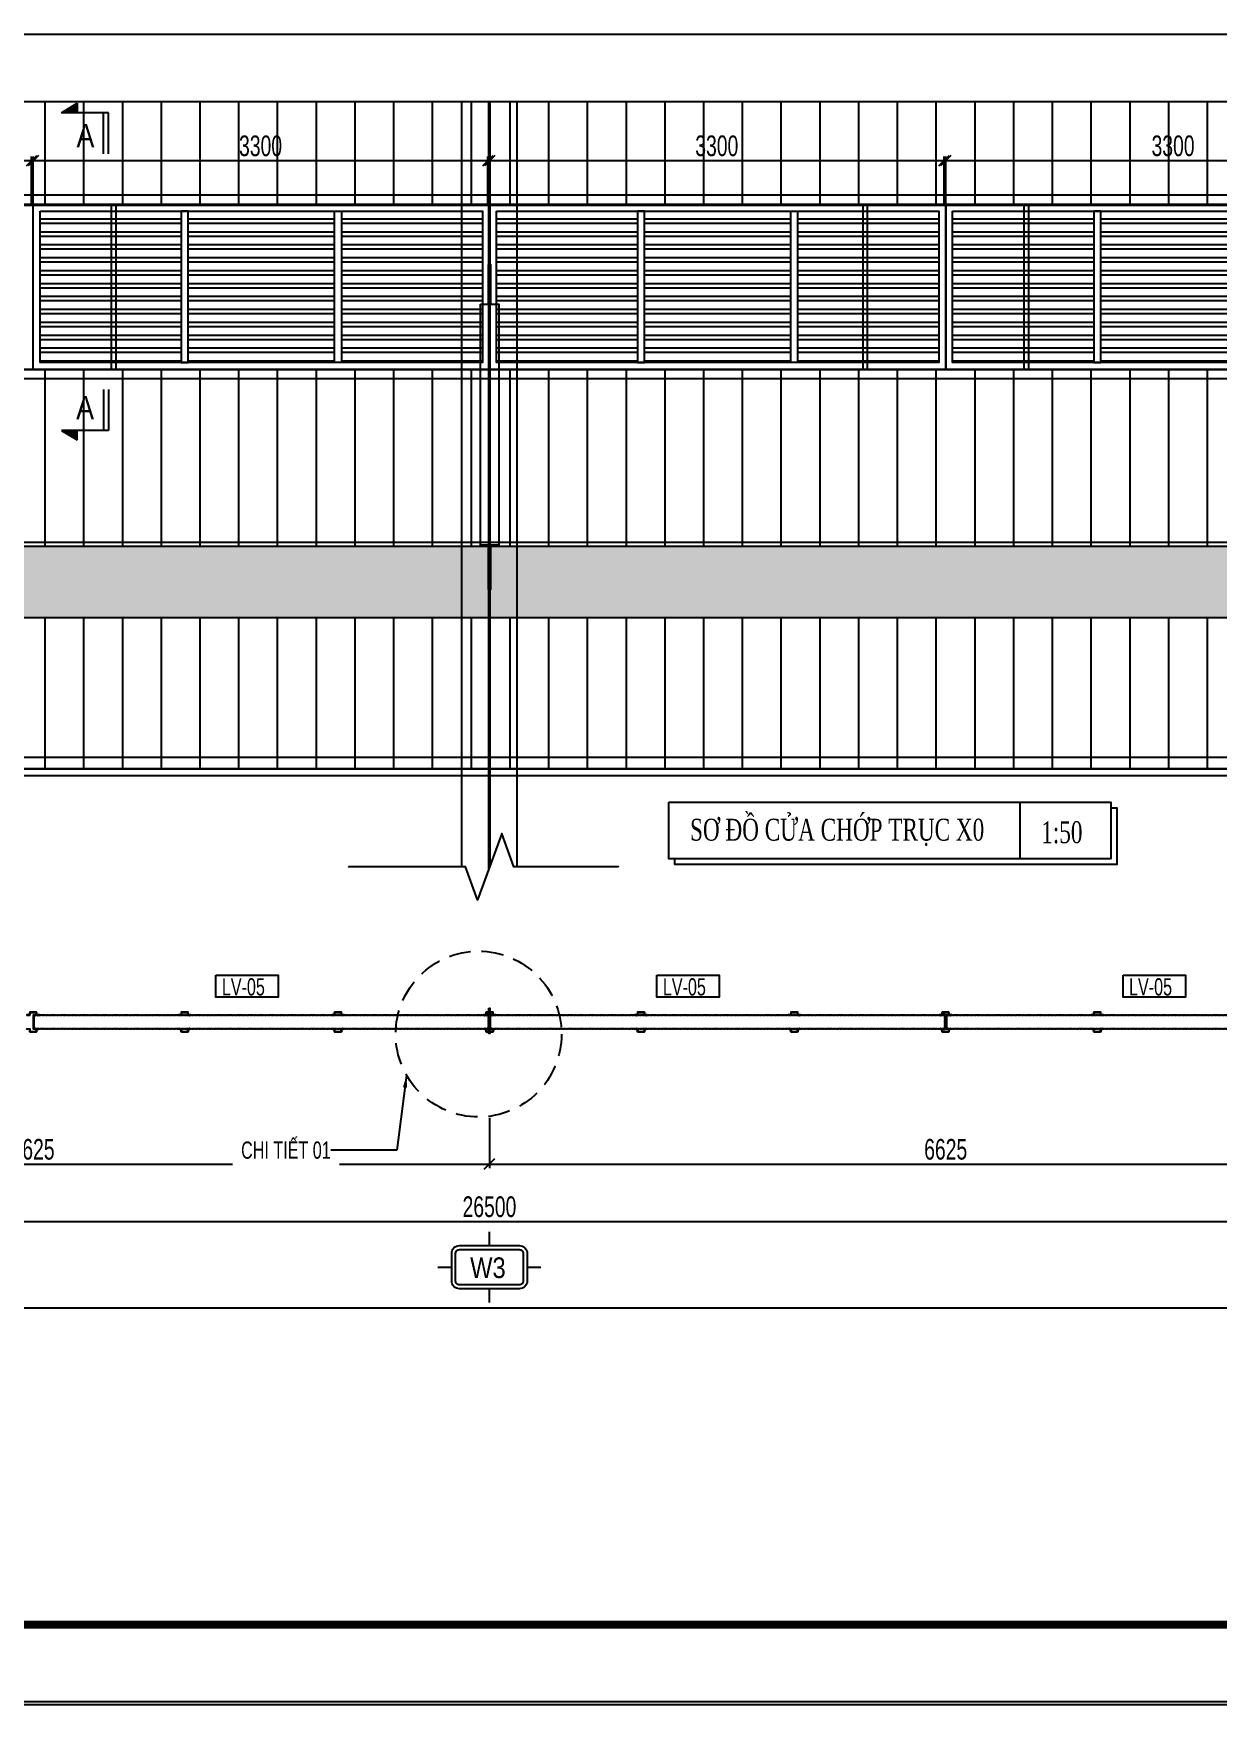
# Model space of a CAD drawing. Header units: inches. Extents: x 340055 to 349452, y -34649 to -30845.
# Drawn here: x 344427.8 to 344599.8, y -33835.7 to -33593.1 of the extents above; entities that cross this region are included whole.
import ezdxf
from ezdxf.enums import TextEntityAlignment as Align

# ---------------------------------------------------------------- set-up
doc = ezdxf.new("R2010")
doc.units = ezdxf.units.IN
doc.header["$MEASUREMENT"] = 0
doc.linetypes.add('DD3', pattern=[0.2, 0.1, -0.1])
doc.linetypes.add('HIDDEN2', pattern=[4.7625, 3.175, -1.5875])
for name, color, linetype in [('1', 1, 'Continuous'), ('2', 2, 'Continuous'), ('3', 3, 'Continuous'), ('4', 4, 'Continuous'), ('7', 7, 'Continuous'), ('8', 8, 'Continuous'), ('flashing', 6, 'Continuous'), ('NET IN', 3, 'Continuous')]:
    doc.layers.add(name, color=color, linetype=linetype)
doc.layers.add('TL-TIILE BLOCK A2$0$TL-TITLE BLOCK 1', color=7, linetype='Continuous', lineweight=50)
doc.styles.add('hx2', font='')
doc.styles.add('ST1', font='times.ttf', dxfattribs={"width": 0.7})
doc.styles.add('ST1H', font='vnshxh.shx', dxfattribs={"width": 0.7})
doc.styles.get('hx2').set_extended_font_data('.VnArial NarrowH')
doc.dimstyles.new('3', dxfattribs={"dimtxt": 3.5, "dimasz": 1.8, "dimexe": 1, "dimexo": 0, "dimgap": 1, "dimtad": 1, "dimdec": 0, "dimlfac": 3, "dimzin": 0, "dimdsep": 46, "dimtxsty": 'ST1H', "dimblk": 'OBLIQUE', "dimcen": 1, "dimdle": 1, "dimclrd": 8, "dimclre": 8, "dimclrt": 3, "dimadec": 0, "dimazin": 0, "dimtfac": 1, "dimtdec": 0, "dimtix": 1, "dimtofl": 0, "dimtmove": 1, "dimatfit": 3, "dimfxl": 0, "dimtolj": 1, "dimtzin": 0, "dimlwd": -1, "dimlwe": -1, "dimarcsym": 0})
doc.dimstyles.new('50', dxfattribs={"dimtxt": 3, "dimasz": 1.5, "dimexe": 0.6, "dimexo": 0, "dimtad": 1, "dimdec": 0, "dimlfac": 50, "dimzin": 0, "dimdsep": 46, "dimtxsty": 'ST1H', "dimblk": 'OBLIQUE', "dimcen": 1, "dimdle": 0.6, "dimclrd": 8, "dimclre": 8, "dimclrt": 3, "dimadec": 0, "dimazin": 0, "dimtfac": 1, "dimtdec": 0, "dimtix": 1, "dimtofl": 0, "dimtmove": 0, "dimatfit": 3, "dimfxl": 0, "dimtolj": 1, "dimtzin": 0, "dimlwd": -1, "dimlwe": -1, "dimarcsym": 0})
pattern_1 = [(90, (-2402.336, 7655.091), (-5.625, 9e-16), [])]

# ---------------------------------------------------------------- blocks, each defined once
blk = doc.blocks.new('TENTRUC')
at = {"layer": '7'}
for p, q in [((0, 8.27), (0, 10.26)), ((-7.48, 5.13), (-5.48, 5.13)), ((5.48, 5.13), (7.48, 5.13)), ((0, 0), (0, 2))]:
    blk.add_line(p, q, dxfattribs=at)
blk.add_lwpolyline([(-4.36, 8.27), (4.36, 8.27, -0.414214), (5.48, 7.14), (5.48, 3.12, -0.414214), (4.36, 2), (-4.36, 2, -0.414214), (-5.48, 3.12), (-5.48, 7.14, -0.414214)], format="xyb", close=True, dxfattribs=at)
at = {"layer": '8', "ltscale": 15}
blk.add_lwpolyline([(-4.36, 7.68), (4.36, 7.68, -0.414214), (4.9, 7.14), (4.9, 3.12, -0.414214), (4.36, 2.58), (-4.36, 2.58, -0.414214), (-4.9, 3.12), (-4.9, 7.14, -0.414214)], format="xyb", close=True, dxfattribs=at)
at = {"layer": '3', "style": 'hx2'}
blk.add_attdef('TR', text='', height=2.9, dxfattribs=at).set_placement((-0.16, 3.83), align=Align.CENTER)
blk = doc.blocks.new('_Oblique')
at = {"color": 0, "linetype": 'ByBlock', "lineweight": -2}
blk.add_line((-0.5, -0.5), (0.5, 0.5), dxfattribs=at)
blk = doc.blocks.new('*D302')
at = {"color": 8, "transparency": 16777216}
for p, q in [((344361.54, -33750.54), (344361.54, -33757.85)), ((344494.03, -33750.54), (344494.03, -33757.85)), ((344360.94, -33757.25), (344494.63, -33757.25))]:
    blk.add_line(p, q, dxfattribs=at)
at = {"layer": 'Defpoints', "color": 0, "transparency": 16777216}
for p in [(344361.54, -33750.54), (344494.03, -33750.54), (344494.03, -33757.25)]:
    blk.add_point(p, dxfattribs=at)
at = {"color": 8, "transparency": 16777216, "xscale": 1.5, "yscale": 1.5, "zscale": 1.5, "rotation": 180}
blk.add_blockref('_Oblique', (344361.54, -33757.25), dxfattribs=at)
at = {"color": 8, "transparency": 16777216, "xscale": 1.5, "yscale": 1.5, "zscale": 1.5}
blk.add_blockref('_Oblique', (344494.03, -33757.25), dxfattribs=at)
at = {"color": 3, "transparency": 16777216, "insert": (344427.78, -33755.12), "char_height": 3, "attachment_point": 5, "style": 'ST1H'}
blk.add_mtext('\\A1;6625', dxfattribs=at)
blk = doc.blocks.new('*D303')
at = {"color": 8, "transparency": 16777216}
for p, q in [((344494.03, -33750.54), (344494.03, -33757.85)), ((344626.53, -33750.54), (344626.53, -33757.85)), ((344493.43, -33757.25), (344627.13, -33757.25))]:
    blk.add_line(p, q, dxfattribs=at)
at = {"layer": 'Defpoints', "color": 0, "transparency": 16777216}
for p in [(344494.03, -33750.54), (344626.53, -33750.54), (344626.53, -33757.25)]:
    blk.add_point(p, dxfattribs=at)
at = {"color": 8, "transparency": 16777216, "xscale": 1.5, "yscale": 1.5, "zscale": 1.5, "rotation": 180}
blk.add_blockref('_Oblique', (344494.03, -33757.25), dxfattribs=at)
at = {"color": 8, "transparency": 16777216, "xscale": 1.5, "yscale": 1.5, "zscale": 1.5}
blk.add_blockref('_Oblique', (344626.53, -33757.25), dxfattribs=at)
at = {"color": 3, "transparency": 16777216, "insert": (344560.28, -33755.12), "char_height": 3, "attachment_point": 5, "style": 'ST1H'}
blk.add_mtext('\\A1;6625', dxfattribs=at)
blk = doc.blocks.new('*D305')
at = {"color": 8, "transparency": 16777216}
for p, q in [((344229.04, -33750.54), (344229.04, -33766.19)), ((344759.03, -33750.54), (344759.03, -33766.19)), ((344228.44, -33765.59), (344759.63, -33765.59))]:
    blk.add_line(p, q, dxfattribs=at)
at = {"layer": 'Defpoints', "color": 0, "transparency": 16777216}
for p in [(344229.04, -33750.54), (344759.03, -33750.54), (344759.03, -33765.59)]:
    blk.add_point(p, dxfattribs=at)
at = {"color": 8, "transparency": 16777216, "xscale": 1.5, "yscale": 1.5, "zscale": 1.5, "rotation": 180}
blk.add_blockref('_Oblique', (344229.04, -33765.59), dxfattribs=at)
at = {"color": 8, "transparency": 16777216, "xscale": 1.5, "yscale": 1.5, "zscale": 1.5}
blk.add_blockref('_Oblique', (344759.03, -33765.59), dxfattribs=at)
at = {"color": 3, "transparency": 16777216, "insert": (344494.04, -33763.46), "char_height": 3, "attachment_point": 5, "style": 'ST1H'}
blk.add_mtext('\\A1;26500', dxfattribs=at)
blk = doc.blocks.new('18')
at = {"true_color": 0xdb6e0f}
h = blk.add_hatch(dxfattribs=at)
h.set_pattern_fill('ANSI32', color=32, scale=2.5, angle=135, style=0)
h.paths.add_polyline_path([(344860.32, -35591.22), (344860.32, -35580.22), (344849.7, -35580.22), (344849.7, -35591.22)])
h.paths.add_polyline_path([(344860.82, -35591.22), (344871.07, -35591.22), (344871.07, -35580.22), (344860.82, -35580.22)])
h.paths.add_polyline_path([(344849.2, -35580.22), (344838.95, -35580.22), (344838.95, -35591.22), (344849.2, -35591.22)])
at = {"color": 32, "true_color": 0xdb6e0f}
for points in [[(344838.45, -35579.72), (344871.57, -35579.72), (344871.57, -35591.72), (344838.45, -35591.72)], [(344838.95, -35580.22), (344871.07, -35580.22), (344871.07, -35591.22), (344838.95, -35591.22)], [(344849.2, -35580.22), (344849.2, -35591.22), (344849.7, -35591.22), (344849.7, -35580.22)], [(344860.82, -35580.22), (344860.82, -35591.22), (344860.32, -35591.22), (344860.32, -35580.22)]]:
    blk.add_lwpolyline(points, close=True, dxfattribs=at)
blk = doc.blocks.new('RIVET')
at = {"color": 8}
for p, q in [((-4, -1), (-4, 1)), ((-4, -1), (-4, 1)), ((-4, 1), (-4, 0)), ((-4, 0), (-4, -1)), ((-1, -1), (-1, 1)), ((-1, 1), (0, 1)), ((0, 3), (0, 3)), ((0, 1), (0, 2)), ((0, 2), (1, 1)), ((0, -2), (0, 2)), ((0, -1), (0, 1)), ((1, -1), (1, 1)), ((1, 1), (1, 1)), ((1, 1), (1, -1)), ((0, -1), (-1, -1)), ((1, -1), (0, -2)), ((0, -2), (0, -1)), ((0, -2), (0, -2)), ((1, -1), (1, -1))]:
    blk.add_line(p, q, dxfattribs=at)
for centre, radius, start, end in [((-3, 0), 1.78, 64.6352, 125.2369), ((-3, 1), 0.634, 101.5667, 142.2309), ((-1, 3), 1.71, 240.4783, 268.3625), ((0, 2), 0.0625, 90, 180), ((0, 2), 0.0625, 26.5651, 90), ((0, 1), 0.0625, 270, 0), ((5, 1), 4.45, 179.0778, 187.9518), ((0, 1), 0.625, 0, 26.5651), ((6, -1), 4.85, 172.415, 180.5555), ((-3, 0), 1.78, 234.7631, 295.3648), ((-3, -1), 0.634, 217.7691, 258.4333), ((-1, -3), 1.71, 91.6375, 119.5217), ((0, -1), 0.0625, 0, 90), ((0, -2), 0.0625, 270, 333.4349), ((0, -2), 0.0625, 180, 270), ((0, -1), 0.625, 333.4349, 0)]:
    blk.add_arc(centre, radius, start, end, dxfattribs=at)
blk = doc.blocks.new('*D310')
at = {"color": 8, "transparency": 16777216}
for p, q in [((344360.96, -33611.55), (344428.16, -33611.55)), ((344361.56, -33617.87), (344361.56, -33610.95)), ((344427.56, -33617.87), (344427.56, -33610.95))]:
    blk.add_line(p, q, dxfattribs=at)
at = {"layer": 'Defpoints', "color": 0, "transparency": 16777216}
for p in [(344427.56, -33611.55), (344361.56, -33617.87), (344427.56, -33617.87)]:
    blk.add_point(p, dxfattribs=at)
at = {"color": 8, "transparency": 16777216, "xscale": 1.5, "yscale": 1.5, "zscale": 1.5, "rotation": 180}
blk.add_blockref('_Oblique', (344361.56, -33611.55), dxfattribs=at)
at = {"color": 8, "transparency": 16777216, "xscale": 1.5, "yscale": 1.5, "zscale": 1.5}
blk.add_blockref('_Oblique', (344427.56, -33611.55), dxfattribs=at)
at = {"color": 3, "transparency": 16777216, "insert": (344394.56, -33609.42), "char_height": 3, "attachment_point": 5, "style": 'ST1H'}
blk.add_mtext('\\A1;3300', dxfattribs=at)
blk = doc.blocks.new('*D311')
at = {"color": 8, "transparency": 16777216}
for p, q in [((344427.2, -33611.55), (344494.41, -33611.55)), ((344427.8, -33617.87), (344427.8, -33610.95)), ((344493.81, -33617.87), (344493.81, -33610.95))]:
    blk.add_line(p, q, dxfattribs=at)
at = {"layer": 'Defpoints', "color": 0, "transparency": 16777216}
for p in [(344493.81, -33611.55), (344427.8, -33617.87), (344493.81, -33617.87)]:
    blk.add_point(p, dxfattribs=at)
at = {"color": 8, "transparency": 16777216, "xscale": 1.5, "yscale": 1.5, "zscale": 1.5, "rotation": 180}
blk.add_blockref('_Oblique', (344427.8, -33611.55), dxfattribs=at)
at = {"color": 8, "transparency": 16777216, "xscale": 1.5, "yscale": 1.5, "zscale": 1.5}
blk.add_blockref('_Oblique', (344493.81, -33611.55), dxfattribs=at)
at = {"color": 3, "transparency": 16777216, "insert": (344460.81, -33609.42), "char_height": 3, "attachment_point": 5, "style": 'ST1H'}
blk.add_mtext('\\A1;3300', dxfattribs=at)
blk = doc.blocks.new('*D312')
at = {"color": 8, "transparency": 16777216}
for p, q in [((344493.45, -33611.55), (344560.65, -33611.55)), ((344494.05, -33617.87), (344494.05, -33610.95)), ((344560.05, -33617.87), (344560.05, -33610.95))]:
    blk.add_line(p, q, dxfattribs=at)
at = {"layer": 'Defpoints', "color": 0, "transparency": 16777216}
for p in [(344560.05, -33611.55), (344494.05, -33617.87), (344560.05, -33617.87)]:
    blk.add_point(p, dxfattribs=at)
at = {"color": 8, "transparency": 16777216, "xscale": 1.5, "yscale": 1.5, "zscale": 1.5, "rotation": 180}
blk.add_blockref('_Oblique', (344494.05, -33611.55), dxfattribs=at)
at = {"color": 8, "transparency": 16777216, "xscale": 1.5, "yscale": 1.5, "zscale": 1.5}
blk.add_blockref('_Oblique', (344560.05, -33611.55), dxfattribs=at)
at = {"color": 3, "transparency": 16777216, "insert": (344527.05, -33609.42), "char_height": 3, "attachment_point": 5, "style": 'ST1H'}
blk.add_mtext('\\A1;3300', dxfattribs=at)
blk = doc.blocks.new('*D313')
at = {"color": 8, "transparency": 16777216}
for p, q in [((344559.69, -33611.55), (344626.89, -33611.55)), ((344560.29, -33617.87), (344560.29, -33610.95)), ((344626.29, -33617.87), (344626.29, -33610.95))]:
    blk.add_line(p, q, dxfattribs=at)
at = {"layer": 'Defpoints', "color": 0, "transparency": 16777216}
for p in [(344626.29, -33611.55), (344560.29, -33617.87), (344626.29, -33617.87)]:
    blk.add_point(p, dxfattribs=at)
at = {"color": 8, "transparency": 16777216, "xscale": 1.5, "yscale": 1.5, "zscale": 1.5, "rotation": 180}
blk.add_blockref('_Oblique', (344560.29, -33611.55), dxfattribs=at)
at = {"color": 8, "transparency": 16777216, "xscale": 1.5, "yscale": 1.5, "zscale": 1.5}
blk.add_blockref('_Oblique', (344626.29, -33611.55), dxfattribs=at)
at = {"color": 3, "transparency": 16777216, "insert": (344593.29, -33609.42), "char_height": 3, "attachment_point": 5, "style": 'ST1H'}
blk.add_mtext('\\A1;3300', dxfattribs=at)
blk = doc.blocks.new('MC')
at = {"layer": '2'}
h = blk.add_hatch(dxfattribs=at)
h.set_pattern_fill('ANSI31', color=256, style=0)
h.paths.add_polyline_path([(-113.47, 4283.2), (-115.93, 4283.2), (-113.47, 4279.14)])
for p, q in [((-102.86, 4291.26), (-113.47, 4291.26)), ((-113.47, 4291.26), (-113.47, 4279.14)), ((-102.86, 4290.02), (-113.47, 4290.02)), ((-113.47, 4279.14), (-115.93, 4283.2)), ((-115.93, 4283.2), (-113.47, 4283.2))]:
    blk.add_line(p, q, dxfattribs=at)
blk = doc.blocks.new('*U219')
at = {"layer": '2'}
h = blk.add_hatch(dxfattribs=at)
h.set_pattern_fill('ANSI31', color=256, scale=0.666667, angle=-90, style=0)
h.set_pattern_definition([(315, (-2846.55065, 39.08049), (0.058925565, 0.058925565), [])])
h.paths.add_polyline_path([(8.92, 114.73), (8.92, 116.37), (6.21, 114.73)])
for p, q in [((6.21, 114.73), (8.92, 116.37)), ((8.92, 116.37), (8.92, 114.73)), ((14.29, 114.73), (6.21, 114.73)), ((13.46, 107.65), (13.46, 114.73)), ((14.29, 107.65), (14.29, 114.73))]:
    blk.add_line(p, q, dxfattribs=at)
at = {"layer": '1', "xscale": -0.6666666666660745, "yscale": 0.6666666666660745, "zscale": 0.6666666666660603, "rotation": 270}
blk.add_blockref('MC', (-2846.55, 135.72), dxfattribs=at)
at = {"style": 'hx2'}
for tag, p in [('A', (10.34, 108.82)), ('B', (10.28, 62.01))]:
    blk.add_attdef(tag, text='', height=4, dxfattribs=at).set_placement(p, align=Align.CENTER)
blk = doc.blocks.new('kt kien truc 1')
at = {"layer": 'Defpoints', "color": 8}
blk.add_lwpolyline([(0, 0), (594, 0), (594, 420), (0, 420)], close=True, dxfattribs=at)
at = {"layer": 'TL-TIILE BLOCK A2$0$TL-TITLE BLOCK 1', "const_width": 1}
blk.add_lwpolyline([(20, 10), (579, 10), (584, 15), (584, 405), (579, 410), (20, 410), (15, 405), (15, 15)], close=True, dxfattribs=at)

msp = doc.modelspace()

# ---------------------------------------------------------------- hatches: boundary and pattern name
h = msp.add_hatch()
h.set_pattern_fill('ANSI31', color=3, scale=45, angle=45, style=0)
h.set_pattern_definition(pattern_1)
h.paths.add_polyline_path([(344232.4294, -33618.0304), (344755.6311, -33618.0304), (344755.6311, -33603.0085), (344232.4294, -33603.0085)])
h = msp.add_hatch()
h.set_pattern_fill('ANSI31', color=3, scale=45, angle=45, style=0)
h.set_pattern_definition(pattern_1)
h.paths.add_polyline_path([(344232.4294, -33641.8704), (344759.0311, -33641.8704), (344759.0311, -33667.5562), (344232.4294, -33667.5562)])
h = msp.add_hatch()
h.set_pattern_fill('ANSI33', color=5, scale=20, angle=45, style=0)
h.set_pattern_definition([(90, (-2402.336, 7655.091), (-5, 9e-16), []), (90, (-2399.836, 7657.591), (-5, 9e-16), [2.5, -1.25])])
h.paths.add_polyline_path([(344198.3653, -33677.8721), (344759.0311, -33677.8721), (344759.0311, -33667.5562), (344198.3653, -33667.5562)])
h = msp.add_hatch()
h.set_pattern_fill('ANSI31', color=3, scale=45, angle=45, style=0)
h.set_pattern_definition(pattern_1)
h.paths.add_polyline_path([(344228.4294, -33677.8721), (344755.6311, -33677.8721), (344755.6311, -33699.8721), (344228.4294, -33699.8721)])

# ---------------------------------------------------------------- linework, layer by layer
msp.add_line((344571.0674, -33704.6983), (344571.0674, -33712.9224))
at = {"color": 8}
for points in [[(344198.3653, -33426.5398), (344767.7032, -33426.5398), (344767.7032, -33593.2478), (344198.3653, -33593.2478)], [(344767.7032, -33593.2478), (344198.3653, -33593.2478), (344198.3653, -33778.1197), (344767.7032, -33778.1197)], [(344228.4294, -33677.8721), (344755.6311, -33677.8721), (344755.6311, -33699.8721), (344228.4294, -33699.8721)]]:
    msp.add_lwpolyline(points, close=True, dxfattribs=at)
at = {"color": 3}
for points in [[(344232.4294, -33618.0304), (344755.6311, -33618.0304), (344755.6311, -33603.0085), (344232.4294, -33603.0085)], [(344232.4294, -33641.8704), (344759.0311, -33641.8704), (344759.0311, -33667.5562), (344232.4294, -33667.5562)]]:
    msp.add_lwpolyline(points, close=True, dxfattribs=at)
at = {"color": 1, "true_color": 0xfa051e}
for points in [[(344493.8802, -33626.6557), (344494.1802, -33626.6557), (344494.1802, -33632.4024), (344493.8802, -33632.4024)], [(344492.7398, -33632.4024), (344495.4206, -33632.4024), (344495.4206, -33667.3701), (344492.7398, -33667.3701)], [(344493.8802, -33667.3701), (344494.1802, -33667.3701), (344494.1802, -33673.845), (344493.8802, -33673.845)], [(344493.9552, -33734.6348), (344494.1052, -33734.6348), (344494.1052, -33738.3091), (344493.9552, -33738.3091)]]:
    msp.add_lwpolyline(points, close=True, dxfattribs=at)
at = {"color": 5}
msp.add_lwpolyline([(344198.3653, -33677.8721), (344759.0311, -33677.8721), (344759.0311, -33667.5562), (344198.3653, -33667.5562), (344198.3653, -33677.8721)], dxfattribs=at)
msp.add_lwpolyline([(344520.0764, -33704.6983), (344584.2364, -33704.6983), (344584.2364, -33712.9224), (344520.0764, -33712.9224)], close=True)
msp.add_lwpolyline([(344584.2364, -33705.5439), (344585.1345, -33705.5439), (344585.1345, -33713.768), (344520.9746, -33713.768), (344520.9746, -33712.9224)])
at = {"color": 71, "linetype": 'DD3', "ltscale": 0.1}
for points in [[(344428.4797, -33735.6227), (344493.9352, -33735.6227), (344493.9352, -33737.6257), (344428.4797, -33737.6257), (344427.8835, -33737.6257), (344427.8835, -33735.6227)], [(344428.4797, -33737.6257), (344493.9352, -33737.6257), (344493.9352, -33735.6227), (344428.4797, -33735.6227), (344427.8835, -33735.6227), (344427.8835, -33737.6257)], [(344428.4797, -33737.6057), (344427.9035, -33737.6057), (344427.9035, -33735.6427), (344428.4797, -33735.6427), (344493.9152, -33735.6427), (344493.9152, -33737.6057)], [(344428.4797, -33735.6427), (344427.9035, -33735.6427), (344427.9035, -33737.6057), (344428.4797, -33737.6057), (344493.9152, -33737.6057), (344493.9152, -33735.6427)], [(344494.7379, -33735.6227), (344560.1934, -33735.6227), (344560.1934, -33737.6257), (344494.7379, -33737.6257), (344494.1417, -33737.6257), (344494.1417, -33735.6227)], [(344494.7379, -33737.6257), (344560.1934, -33737.6257), (344560.1934, -33735.6227), (344494.7379, -33735.6227), (344494.1417, -33735.6227), (344494.1417, -33737.6257)], [(344494.7379, -33737.6057), (344494.1618, -33737.6057), (344494.1618, -33735.6427), (344494.7379, -33735.6427), (344560.1734, -33735.6427), (344560.1734, -33737.6057)], [(344494.7379, -33735.6427), (344494.1618, -33735.6427), (344494.1618, -33737.6057), (344494.7379, -33737.6057), (344560.1734, -33737.6057), (344560.1734, -33735.6427)], [(344560.9797, -33735.6227), (344626.4352, -33735.6227), (344626.4352, -33737.6257), (344560.9797, -33737.6257), (344560.3835, -33737.6257), (344560.3835, -33735.6227)], [(344560.9797, -33737.6257), (344626.4352, -33737.6257), (344626.4352, -33735.6227), (344560.9797, -33735.6227), (344560.3835, -33735.6227), (344560.3835, -33737.6257)], [(344560.9797, -33737.6057), (344560.4035, -33737.6057), (344560.4035, -33735.6427), (344560.9797, -33735.6427), (344626.4152, -33735.6427), (344626.4152, -33737.6057)], [(344560.9797, -33735.6427), (344560.4035, -33735.6427), (344560.4035, -33737.6057), (344560.9797, -33737.6057), (344626.4152, -33737.6057), (344626.4152, -33735.6427)]]:
    msp.add_lwpolyline(points, close=True, dxfattribs=at)
at = {"color": 8, "linetype": 'HIDDEN2'}
msp.add_circle((344492.4657, -33738.3773), 12.0369, dxfattribs=at)
at = {"layer": '4', "color": 8}
for p, q in [((344232.8293, -33617.8704), (344755.2311, -33617.8704)), ((344232.8293, -33641.8704), (344755.2311, -33641.8704)), ((344232.6293, -33666.9264), (344626.6302, -33666.9321)), ((344286.9274, -33698.1672), (344620.9574, -33698.1672))]:
    msp.add_line(p, q, dxfattribs=at)
for points in [[(344755.0311, -33616.5704), (344233.0293, -33616.5704)], [(344233.0293, -33617.8704), (344755.0311, -33617.8704)]]:
    msp.add_lwpolyline(points, dxfattribs=at)
for points in [[(344439.1802, -33617.8704), (344439.7802, -33617.8704), (344439.7802, -33641.8704), (344439.1802, -33641.8704)], [(344548.2802, -33617.8704), (344548.8802, -33617.8704), (344548.8802, -33641.8704), (344548.2802, -33641.8704)], [(344571.6802, -33617.8704), (344572.2802, -33617.8704), (344572.2802, -33641.8704), (344571.6802, -33641.8704)], [(344755.0311, -33643.1704), (344755.0311, -33641.8704), (344233.0293, -33641.8704), (344233.0293, -33643.1704)]]:
    msp.add_lwpolyline(points, close=True, dxfattribs=at)
at = {"layer": '8'}
for p, q in [((344493.9302, -33714.4518), (344493.9302, -33603.0085)), ((344494.1302, -33713.9023), (344494.1302, -33603.0085))]:
    msp.add_line(p, q, dxfattribs=at)
at = {"layer": '8', "lineweight": 0, "ltscale": 10}
msp.add_line((344494.0302, -33714.1771), (344494.0302, -33603.0085), dxfattribs=at)
at = {"layer": '8'}
for points in [[(344490.0302, -33714.0695), (344490.0302, -33603.0085)], [(344498.0302, -33603.0085), (344498.0302, -33714.0695)]]:
    msp.add_lwpolyline(points, dxfattribs=at)
at = {"layer": 'flashing'}
for points in [[(344228.4294, -33699.8721), (344759.6311, -33699.8721), (344759.6311, -33700.8721), (344228.4294, -33700.8721)], [(344427.2965, -33735.6025), (344426.8965, -33735.6025), (344426.8965, -33735.6227), (344427.3167, -33735.6227), (344427.3167, -33735.2225), (344428.0929, -33735.2225), (344428.2767, -33735.2225), (344428.2767, -33735.6227), (344428.6968, -33735.6227), (344428.6968, -33735.6025), (344428.2968, -33735.6025), (344428.2968, -33735.2025), (344428.0929, -33735.2025), (344427.2965, -33735.2025)], [(344449.2905, -33735.6025), (344448.8905, -33735.6025), (344448.8905, -33735.6227), (344449.3106, -33735.6227), (344449.3106, -33735.2225), (344450.0868, -33735.2225), (344450.2706, -33735.2225), (344450.2706, -33735.6227), (344450.6908, -33735.6227), (344450.6908, -33735.6025), (344450.2908, -33735.6025), (344450.2908, -33735.2025), (344450.0868, -33735.2025), (344449.2905, -33735.2025)], [(344471.5483, -33735.6025), (344471.1483, -33735.6025), (344471.1483, -33735.6227), (344471.5684, -33735.6227), (344471.5684, -33735.2225), (344472.3446, -33735.2225), (344472.5284, -33735.2225), (344472.5284, -33735.6227), (344472.9486, -33735.6227), (344472.9486, -33735.6025), (344472.5486, -33735.6025), (344472.5486, -33735.2025), (344472.3446, -33735.2025), (344471.5483, -33735.2025)], [(344493.5629, -33735.6025), (344493.1629, -33735.6025), (344493.1629, -33735.6227), (344493.583, -33735.6227), (344493.583, -33735.2225), (344494.3593, -33735.2225), (344494.543, -33735.2225), (344494.543, -33735.6227), (344494.9632, -33735.6227), (344494.9632, -33735.6025), (344494.5632, -33735.6025), (344494.5632, -33735.2025), (344494.3593, -33735.2025), (344493.5629, -33735.2025)], [(344515.5487, -33735.6025), (344515.1487, -33735.6025), (344515.1487, -33735.6227), (344515.5689, -33735.6227), (344515.5689, -33735.2225), (344516.3451, -33735.2225), (344516.5289, -33735.2225), (344516.5289, -33735.6227), (344516.949, -33735.6227), (344516.949, -33735.6025), (344516.549, -33735.6025), (344516.549, -33735.2025), (344516.3451, -33735.2025), (344515.5487, -33735.2025)], [(344537.8065, -33735.6025), (344537.4065, -33735.6025), (344537.4065, -33735.6227), (344537.8267, -33735.6227), (344537.8267, -33735.2225), (344538.6029, -33735.2225), (344538.7867, -33735.2225), (344538.7867, -33735.6227), (344539.2068, -33735.6227), (344539.2068, -33735.6025), (344538.8068, -33735.6025), (344538.8068, -33735.2025), (344538.6029, -33735.2025), (344537.8065, -33735.2025)], [(344559.7489, -33735.6025), (344559.3489, -33735.6025), (344559.3489, -33735.6227), (344559.769, -33735.6227), (344559.769, -33735.2225), (344560.5452, -33735.2225), (344560.729, -33735.2225), (344560.729, -33735.6227), (344561.1491, -33735.6227), (344561.1491, -33735.6025), (344560.7491, -33735.6025), (344560.7491, -33735.2025), (344560.5452, -33735.2025), (344559.7489, -33735.2025)], [(344581.7905, -33735.6025), (344581.3905, -33735.6025), (344581.3905, -33735.6227), (344581.8106, -33735.6227), (344581.8106, -33735.2225), (344582.5868, -33735.2225), (344582.7706, -33735.2225), (344582.7706, -33735.6227), (344583.1908, -33735.6227), (344583.1908, -33735.6025), (344582.7908, -33735.6025), (344582.7908, -33735.2025), (344582.5868, -33735.2025), (344581.7905, -33735.2025)], [(344427.2965, -33737.6459), (344426.8965, -33737.6459), (344426.8965, -33737.6257), (344427.3167, -33737.6257), (344427.3167, -33738.0259), (344428.0929, -33738.0259), (344428.2767, -33738.0259), (344428.2767, -33737.6257), (344428.6968, -33737.6257), (344428.6968, -33737.6459), (344428.2968, -33737.6459), (344428.2968, -33738.0459), (344428.0929, -33738.0459), (344427.2965, -33738.0459)], [(344427.8635, -33736.8484), (344427.8635, -33735.6025), (344428.3643, -33735.6025), (344428.3643, -33735.6227), (344427.8835, -33735.6227), (344427.8835, -33736.8484), (344427.8835, -33737.6259), (344428.3643, -33737.6259), (344428.3643, -33737.646), (344427.8635, -33737.646)], [(344449.2905, -33737.6459), (344448.8905, -33737.6459), (344448.8905, -33737.6257), (344449.3106, -33737.6257), (344449.3106, -33738.0259), (344450.0868, -33738.0259), (344450.2706, -33738.0259), (344450.2706, -33737.6257), (344450.6908, -33737.6257), (344450.6908, -33737.6459), (344450.2908, -33737.6459), (344450.2908, -33738.0459), (344450.0868, -33738.0459), (344449.2905, -33738.0459)], [(344471.5483, -33737.6459), (344471.1483, -33737.6459), (344471.1483, -33737.6257), (344471.5684, -33737.6257), (344471.5684, -33738.0259), (344472.3446, -33738.0259), (344472.5284, -33738.0259), (344472.5284, -33737.6257), (344472.9486, -33737.6257), (344472.9486, -33737.6459), (344472.5486, -33737.6459), (344472.5486, -33738.0459), (344472.3446, -33738.0459), (344471.5483, -33738.0459)], [(344493.5629, -33737.6459), (344493.1629, -33737.6459), (344493.1629, -33737.6257), (344493.583, -33737.6257), (344493.583, -33738.0259), (344494.3593, -33738.0259), (344494.543, -33738.0259), (344494.543, -33737.6257), (344494.9632, -33737.6257), (344494.9632, -33737.6459), (344494.5632, -33737.6459), (344494.5632, -33738.0459), (344494.3593, -33738.0459), (344493.5629, -33738.0459)], [(344493.9552, -33736.8484), (344493.9552, -33735.6025), (344493.4544, -33735.6025), (344493.4544, -33735.6227), (344493.9352, -33735.6227), (344493.9352, -33736.8484), (344493.9352, -33737.6259), (344493.4544, -33737.6259), (344493.4544, -33737.646), (344493.9552, -33737.646)], [(344494.1217, -33736.8484), (344494.1217, -33735.6025), (344494.6225, -33735.6025), (344494.6225, -33735.6227), (344494.1417, -33735.6227), (344494.1417, -33736.8484), (344494.1417, -33737.6259), (344494.6225, -33737.6259), (344494.6225, -33737.646), (344494.1217, -33737.646)], [(344515.5487, -33737.6459), (344515.1487, -33737.6459), (344515.1487, -33737.6257), (344515.5689, -33737.6257), (344515.5689, -33738.0259), (344516.3451, -33738.0259), (344516.5289, -33738.0259), (344516.5289, -33737.6257), (344516.949, -33737.6257), (344516.949, -33737.6459), (344516.549, -33737.6459), (344516.549, -33738.0459), (344516.3451, -33738.0459), (344515.5487, -33738.0459)], [(344537.8065, -33737.6459), (344537.4065, -33737.6459), (344537.4065, -33737.6257), (344537.8267, -33737.6257), (344537.8267, -33738.0259), (344538.6029, -33738.0259), (344538.7867, -33738.0259), (344538.7867, -33737.6257), (344539.2068, -33737.6257), (344539.2068, -33737.6459), (344538.8068, -33737.6459), (344538.8068, -33738.0459), (344538.6029, -33738.0459), (344537.8065, -33738.0459)], [(344559.7489, -33737.6459), (344559.3489, -33737.6459), (344559.3489, -33737.6257), (344559.769, -33737.6257), (344559.769, -33738.0259), (344560.5452, -33738.0259), (344560.729, -33738.0259), (344560.729, -33737.6257), (344561.1491, -33737.6257), (344561.1491, -33737.6459), (344560.7491, -33737.6459), (344560.7491, -33738.0459), (344560.5452, -33738.0459), (344559.7489, -33738.0459)], [(344560.2135, -33736.8484), (344560.2135, -33735.6025), (344559.7127, -33735.6025), (344559.7127, -33735.6227), (344560.1934, -33735.6227), (344560.1934, -33736.8484), (344560.1934, -33737.6259), (344559.7127, -33737.6259), (344559.7127, -33737.646), (344560.2135, -33737.646)], [(344560.3635, -33736.8484), (344560.3635, -33735.6025), (344560.8643, -33735.6025), (344560.8643, -33735.6227), (344560.3835, -33735.6227), (344560.3835, -33736.8484), (344560.3835, -33737.6259), (344560.8643, -33737.6259), (344560.8643, -33737.646), (344560.3635, -33737.646)], [(344581.7905, -33737.6459), (344581.3905, -33737.6459), (344581.3905, -33737.6257), (344581.8106, -33737.6257), (344581.8106, -33738.0259), (344582.5868, -33738.0259), (344582.7706, -33738.0259), (344582.7706, -33737.6257), (344583.1908, -33737.6257), (344583.1908, -33737.6459), (344582.7908, -33737.6459), (344582.7908, -33738.0459), (344582.5868, -33738.0459), (344581.7905, -33738.0459)]]:
    msp.add_lwpolyline(points, close=True, dxfattribs=at)
at = {"layer": 'flashing', "color": 94, "linetype": 'Continuous'}
msp.add_lwpolyline([(344512.7689, -33714.0695), (344512.7689, -33714.0695), (344512.7689, -33714.0695), (344512.7689, -33714.0695), (344497.585, -33714.0695), (344495.8272, -33709.2399), (344492.3116, -33718.899), (344490.5537, -33714.0695), (344473.5769, -33714.0695), (344473.5769, -33714.0695), (344473.5769, -33714.0695), (344473.5769, -33714.0695), (344473.5769, -33714.0695), (344473.5769, -33714.0695), (344473.5769, -33714.0695), (344473.5769, -33714.0695)], dxfattribs=at)

# ---------------------------------------------------------------- block references
at = {"xscale": 0.84375, "yscale": 0.84375, "zscale": 0.84375}
msp.add_blockref('*U219', (344426.6647, -33701.4145), dxfattribs=at).add_auto_attribs({'B': 'a', 'A': 'a'})
at = {"color": 133, "true_color": 0x36c9c7, "xscale": 2, "yscale": 2, "zscale": 2}
for p in [(-345249.0947, 37541.5612), (-345182.8529, 37541.5612), (-345116.6112, 37541.5612)]:
    msp.add_blockref('18', p, dxfattribs=at)
at = {"layer": '3'}
ref = msp.add_blockref('TENTRUC', (344494.0361, -33777.3533), dxfattribs=at)
ref.add_attrib('TR', 'W3', dxfattribs={"layer": '0', "height": 3, "style": 'hx2'}).set_placement((344493.8198, -33773.8), align=Align.CENTER)
at = {"layer": 'flashing', "color": 0, "ltscale": 500}
for p, xscale, yscale, zscale, rotation in [((344428.1139, -33737.646), -0.01878004807804246, 0.01878004807804246, 0.01878004807698287, 90), ((344428.1669, -33735.6023), 0.01878004807804246, 0.01878004807804246, 0.01878004807804246, 90), ((344428.5078, -33735.6025), -0.01953125, 0.01953125, 0.01953125000006217, 270), ((344428.5078, -33737.6459), 0.01953124999272404, 0.01953124999272404, 0.01953124999272404, 270), ((344449.0918, -33735.6025), -0.01953125, 0.01953125, 0.01953125000006217, 270), ((344449.0918, -33737.6459), 0.01953124999272404, 0.01953124999272404, 0.01953124999272404, 270), ((344450.5017, -33735.6025), -0.01953125, 0.01953125, 0.01953125000006217, 270), ((344450.5017, -33737.6459), 0.01953124999272404, 0.01953124999272404, 0.01953124999272404, 270), ((344471.3496, -33735.6025), -0.01953125, 0.01953125, 0.01953125000006217, 270), ((344471.3496, -33737.6459), 0.01953124999272404, 0.01953124999272404, 0.01953124999272404, 270), ((344472.7595, -33735.6025), -0.01953125, 0.01953125, 0.01953125000006217, 270), ((344472.7595, -33737.6459), 0.01953124999272404, 0.01953124999272404, 0.01953124999272404, 270), ((344493.3642, -33735.6025), -0.01953125, 0.01953125, 0.01953125000006217, 270), ((344493.3642, -33737.6459), 0.01953124999272404, 0.01953124999272404, 0.01953124999272404, 270), ((344493.6517, -33735.6023), -0.01878004807804246, 0.01878004807804246, 0.01878004807698287, 270), ((344493.7048, -33737.646), 0.01878004807804246, 0.01878004807804246, 0.01878004807804246, 270), ((344494.3721, -33737.646), -0.01878004807804246, 0.01878004807804246, 0.01878004807698287, 90), ((344494.4252, -33735.6023), 0.01878004807804246, 0.01878004807804246, 0.01878004807804246, 90), ((344494.7741, -33735.6025), -0.01953125, 0.01953125, 0.01953125000006217, 270), ((344494.7741, -33737.6459), 0.01953124999272404, 0.01953124999272404, 0.01953124999272404, 270), ((344515.35, -33735.6025), -0.01953125, 0.01953125, 0.01953125000006217, 270), ((344515.35, -33737.6459), 0.01953124999272404, 0.01953124999272404, 0.01953124999272404, 270), ((344516.76, -33735.6025), -0.01953125, 0.01953125, 0.01953125000006217, 270), ((344516.76, -33737.6459), 0.01953124999272404, 0.01953124999272404, 0.01953124999272404, 270), ((344537.6078, -33735.6025), -0.01953125, 0.01953125, 0.01953125000006217, 270), ((344537.6078, -33737.6459), 0.01953124999272404, 0.01953124999272404, 0.01953124999272404, 270), ((344539.0178, -33735.6025), -0.01953125, 0.01953125, 0.01953125000006217, 270), ((344539.0178, -33737.6459), 0.01953124999272404, 0.01953124999272404, 0.01953124999272404, 270), ((344559.5501, -33735.6025), -0.01953125, 0.01953125, 0.01953125000006217, 270), ((344559.5501, -33737.6459), 0.01953124999272404, 0.01953124999272404, 0.01953124999272404, 270), ((344559.91, -33735.6023), -0.01878004807804246, 0.01878004807804246, 0.01878004807698287, 270), ((344559.9631, -33737.646), 0.01878004807804246, 0.01878004807804246, 0.01878004807804246, 270), ((344560.6139, -33737.646), -0.01878004807804246, 0.01878004807804246, 0.01878004807698287, 90), ((344560.6669, -33735.6023), 0.01878004807804246, 0.01878004807804246, 0.01878004807804246, 90), ((344560.9601, -33735.6025), -0.01953125, 0.01953125, 0.01953125000006217, 270), ((344560.9601, -33737.6459), 0.01953124999272404, 0.01953124999272404, 0.01953124999272404, 270), ((344581.5918, -33735.6025), -0.01953125, 0.01953125, 0.01953125000006217, 270), ((344581.5918, -33737.6459), 0.01953124999272404, 0.01953124999272404, 0.01953124999272404, 270), ((344583.0017, -33735.6025), -0.01953125, 0.01953125, 0.01953125000006217, 270), ((344583.0017, -33737.6459), 0.01953124999272404, 0.01953124999272404, 0.01953124999272404, 270)]:
    msp.add_blockref('RIVET', p, dxfattribs=dict(at, xscale=xscale, yscale=yscale, zscale=zscale, rotation=rotation))

# ---------------------------------------------------------------- dimensions: what is measured, and where the dimension line sits
at = {"color": 1, "true_color": 0xfa051e}
for base, p1, p2, picture, middle in [((344427.5649, -33611.55), (344361.5632, -33617.8704), (344427.5649, -33617.8704), '*D310', (344394.5641, -33609.425)), ((344493.8067, -33611.55), (344427.8049, -33617.8704), (344493.8067, -33617.8704), '*D311', (344460.8058, -33609.425)), ((344560.0485, -33611.55), (344494.0467, -33617.8704), (344560.0485, -33617.8704), '*D312', (344527.0476, -33609.425)), ((344626.2902, -33611.55), (344560.2885, -33617.8704), (344626.2902, -33617.8704), '*D313', (344593.2893, -33609.425))]:
    dim = msp.add_linear_dim(base=base, p1=p1, p2=p2, dimstyle='50', override={"dimtmove": 1}, dxfattribs=at)
    dim.commit()
    dim.dimension.update_dxf_attribs({"geometry": picture, "text_midpoint": middle})
at = {"color": 8}
for base, p1, p2, picture, middle in [((344759.0311, -33765.58832), (344229.04109, -33750.53795), (344759.0311, -33750.53795), '*D305', (344494.0361, -33763.46332)), ((344494.0311, -33757.2483), (344361.5361, -33750.5379), (344494.0311, -33750.5379), '*D302', (344427.7836, -33755.1233)), ((344626.5261, -33757.2483), (344494.0311, -33750.5379), (344626.5261, -33750.5379), '*D303', (344560.2786, -33755.1233))]:
    dim = msp.add_linear_dim(base=base, p1=p1, p2=p2, dimstyle='50', dxfattribs=at)
    dim.commit()
    dim.dimension.update_dxf_attribs({"geometry": picture, "text_midpoint": middle})

# ---------------------------------------------------------------- next in the draw order: texts
at = {"color": 3, "linetype": 'Continuous', "attachment_point": 4, "style": 'ST1', "bg_fill": 3, "box_fill_scale": 1.25, "bg_fill_color": 256, "bg_fill_true_color": 13158600, "bg_fill_transparency": 3139304}
for s, insert, char_height in [('\\A1;SƠ ĐỒ CỬA CHỚP TRỤC X0', (344523.1653, -33709.0987), 3.181818), ('\\A1;1:50', (344574.1563, -33709.0987), 3.18182)]:
    msp.add_mtext(s, dxfattribs=dict(at, insert=insert, char_height=char_height))
at = {"color": 1, "true_color": 0xfa051e, "insert": (344470.991, -33755.2384), "char_height": 2.5, "attachment_point": 6, "style": 'ST1H', "bg_fill": 2}
msp.add_mtext('\\A1;CHI TIÕT 01', dxfattribs=at)
at = {"layer": '3', "char_height": 2.5, "attachment_point": 4, "style": 'ST1H', "bg_fill": 2}
for insert in [(344455.1899, -33731.5387), (344519.2172, -33731.5387), (344586.9, -33731.5387)]:
    msp.add_mtext('\\A1;LV-05', dxfattribs=dict(at, insert=insert))

# ---------------------------------------------------------------- next in the draw order: linework, layer by layer
at = {"color": 1, "true_color": 0xfa051e}
for points in [[(344454.3378, -33729.8228), (344463.3666, -33729.8228), (344463.3666, -33733.0056), (344454.3378, -33733.0056)], [(344518.3651, -33729.8228), (344527.3939, -33729.8228), (344527.3939, -33733.0056), (344518.3651, -33733.0056)], [(344586.048, -33729.8228), (344595.0767, -33729.8228), (344595.0767, -33733.0056), (344586.048, -33733.0056)]]:
    msp.add_lwpolyline(points, close=True, dxfattribs=at)
at = {"layer": 'NET IN'}
msp.add_lwpolyline([(344178.5705, -33348.7137), (344867.3504, -33348.7137), (344867.3504, -33835.3143), (344178.5705, -33835.3143)], close=True, dxfattribs=at)

# ---------------------------------------------------------------- next in the draw order: block references
at = {"layer": '3', "xscale": 1.159562065285868, "yscale": 1.159562065285868, "zscale": 1.159562065285868}
msp.add_blockref('kt kien truc 1', (344178.5705, -33835.7298), dxfattribs=at)

# ---------------------------------------------------------------- next in the draw order: leaders
at = {"color": 9}
msp.add_leader([(344482.0071, -33744.3358), (344480.6157, -33755.2384), (344470.991, -33755.2384)], dimstyle='3', override={"dimgap": 1, "dimtad": 0}, dxfattribs=at)

doc.saveas('drawing.dxf')
